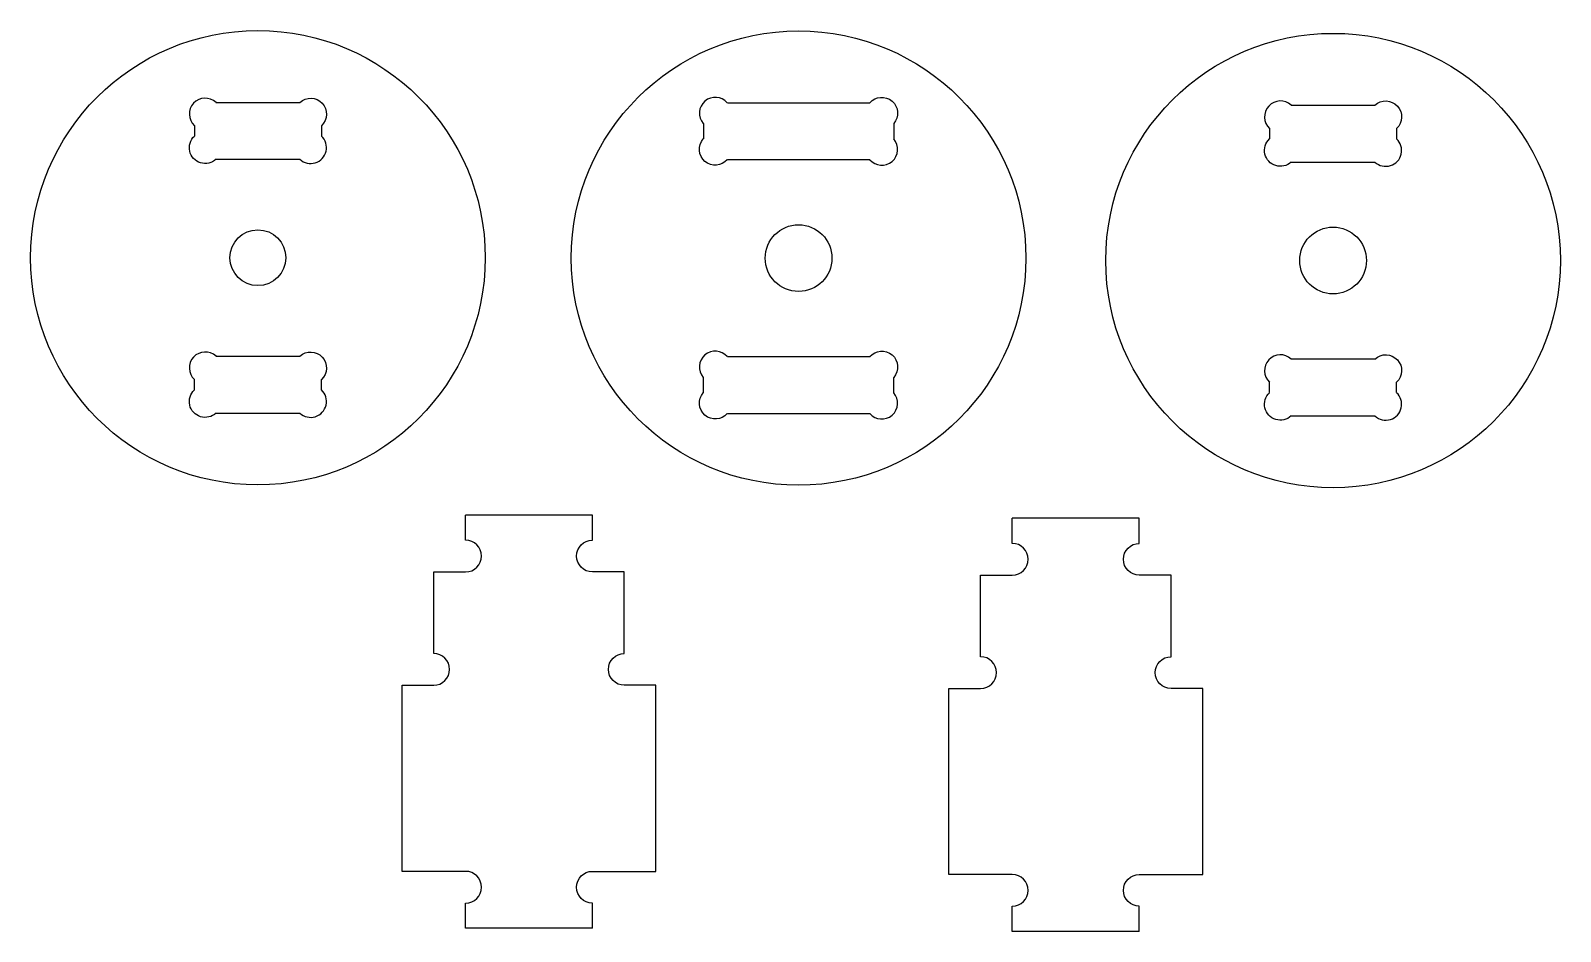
# Model space of a CAD drawing. Extents: x 2.9 to 14.9, y 2.1 to 9.2.
import ezdxf

# ---------------------------------------------------------------- set-up
doc = ezdxf.new("R2010")
doc.units = 0
doc.header["$LTSCALE"] = 0.5
doc.layers.add('VISIBLE', color=7, linetype='CONTINUOUS')

msp = doc.modelspace()

# ---------------------------------------------------------------- linework, layer by layer
at = {"layer": 'VISIBLE'}
for p, q in [((4.32, 8.643), (4.98, 8.643)), ((8.347, 8.64), (9.468, 8.64)), ((12.788, 8.621), (13.447, 8.621)), ((4.15, 8.46), (4.15, 8.378)), ((5.15, 8.46), (5.15, 8.378)), ((8.158, 8.476), (8.158, 8.355)), ((9.658, 8.476), (9.658, 8.355)), ((12.617, 8.438), (12.617, 8.356)), ((13.617, 8.438), (13.617, 8.356)), ((4.32, 8.195), (4.98, 8.195)), ((8.347, 8.192), (9.468, 8.192)), ((12.788, 8.173), (13.447, 8.173)), ((4.32, 6.643), (4.98, 6.643)), ((8.347, 6.64), (9.468, 6.64)), ((12.788, 6.621), (13.447, 6.621)), ((4.15, 6.378), (4.15, 6.46)), ((5.15, 6.378), (5.15, 6.46)), ((8.158, 6.355), (8.158, 6.476)), ((9.658, 6.355), (9.658, 6.476)), ((12.617, 6.356), (12.617, 6.438)), ((13.617, 6.356), (13.617, 6.438)), ((4.32, 6.195), (4.98, 6.195)), ((8.347, 6.192), (9.468, 6.192)), ((12.788, 6.173), (13.447, 6.173)), ((6.285, 5.193), (6.285, 5.391)), ((7.285, 5.391), (6.285, 5.391)), ((7.285, 5.193), (7.285, 5.391)), ((10.591, 5.168), (10.591, 5.366)), ((11.591, 5.366), (10.591, 5.366)), ((11.591, 5.168), (11.591, 5.366)), ((6.035, 4.3), (6.035, 4.943)), ((6.035, 4.943), (6.285, 4.943)), ((7.535, 4.943), (7.285, 4.943)), ((7.535, 4.3), (7.535, 4.943)), ((10.341, 4.275), (10.341, 4.918)), ((10.341, 4.918), (10.591, 4.918)), ((11.841, 4.918), (11.591, 4.918)), ((11.841, 4.275), (11.841, 4.918)), ((5.785, 2.584), (5.785, 4.05)), ((5.785, 4.05), (6.035, 4.05)), ((7.785, 4.05), (7.535, 4.05)), ((7.785, 2.584), (7.785, 4.05)), ((10.091, 2.559), (10.091, 4.025)), ((10.091, 4.025), (10.341, 4.025)), ((12.091, 4.025), (11.841, 4.025)), ((12.091, 2.559), (12.091, 4.025)), ((6.285, 2.584), (5.785, 2.584)), ((7.285, 2.584), (7.785, 2.584)), ((10.591, 2.559), (10.091, 2.559)), ((11.591, 2.559), (12.091, 2.559)), ((6.285, 2.136), (6.285, 2.334)), ((7.285, 2.136), (7.285, 2.334)), ((10.591, 2.111), (10.591, 2.309)), ((11.591, 2.111), (11.591, 2.309)), ((7.285, 2.136), (6.285, 2.136)), ((11.591, 2.111), (10.591, 2.111))]:
    msp.add_line(p, q, dxfattribs=at)
for centre, radius in [((4.65, 7.419), 1.79), ((8.908, 7.416), 1.79), ((13.117, 7.397), 1.79), ((4.65, 7.419), 0.22), ((8.908, 7.416), 0.263), ((13.117, 7.397), 0.263)]:
    msp.add_circle(centre, radius, dxfattribs=at)
for centre, start, end in [((4.235, 8.551), 47.0704, 227.0704), ((8.252, 8.558), 40.7834, 220.7834), ((12.702, 8.529), 47.0704, 227.0704), ((5.065, 8.286), 227.0704, 47.0704), ((9.563, 8.273), 220.7834, 40.7834), ((13.532, 8.264), 227.0704, 47.0704), ((4.235, 6.551), 47.0704, 227.0704), ((8.252, 6.558), 40.7834, 220.7834), ((12.702, 6.529), 47.0704, 227.0704), ((5.065, 6.286), 227.0704, 47.0704), ((9.563, 6.273), 220.7834, 40.7834), ((13.532, 6.264), 227.0704, 47.0704), ((6.285, 5.068), 270, 90), ((10.591, 5.043), 270, 90), ((6.035, 4.175), 270, 90), ((10.341, 4.15), 270, 90), ((6.285, 2.459), 270, 90), ((10.591, 2.434), 270, 90)]:
    msp.add_arc(centre, 0.125, start, end, dxfattribs=at)
at = {"layer": 'VISIBLE', "extrusion": (0, 0, -1)}
for centre, start, end in [((-5.065, 8.551), 47.0704, 227.0704), ((-9.563, 8.558), 40.7834, 220.7834), ((-13.532, 8.529), 47.0704, 227.0704), ((-4.235, 8.286), 227.0704, 47.0704), ((-8.252, 8.273), 220.7834, 40.7834), ((-12.702, 8.264), 227.0704, 47.0704), ((-5.065, 6.551), 47.0704, 227.0704), ((-9.563, 6.558), 40.7834, 220.7834), ((-13.532, 6.529), 47.0704, 227.0704), ((-4.235, 6.286), 227.0704, 47.0704), ((-8.252, 6.273), 220.7834, 40.7834), ((-12.702, 6.264), 227.0704, 47.0704)]:
    msp.add_arc(centre, 0.125, start, end, dxfattribs=at)
at = {"layer": 'VISIBLE', "extrusion": (0, 6.12323e-17, -1)}
for centre in [(-7.285, 5.068), (-11.591, 5.043), (-7.535, 4.175), (-11.841, 4.15), (-7.285, 2.459), (-11.591, 2.434)]:
    msp.add_arc(centre, 0.125, 270, 90, dxfattribs=at)

doc.saveas('drawing.dxf')
